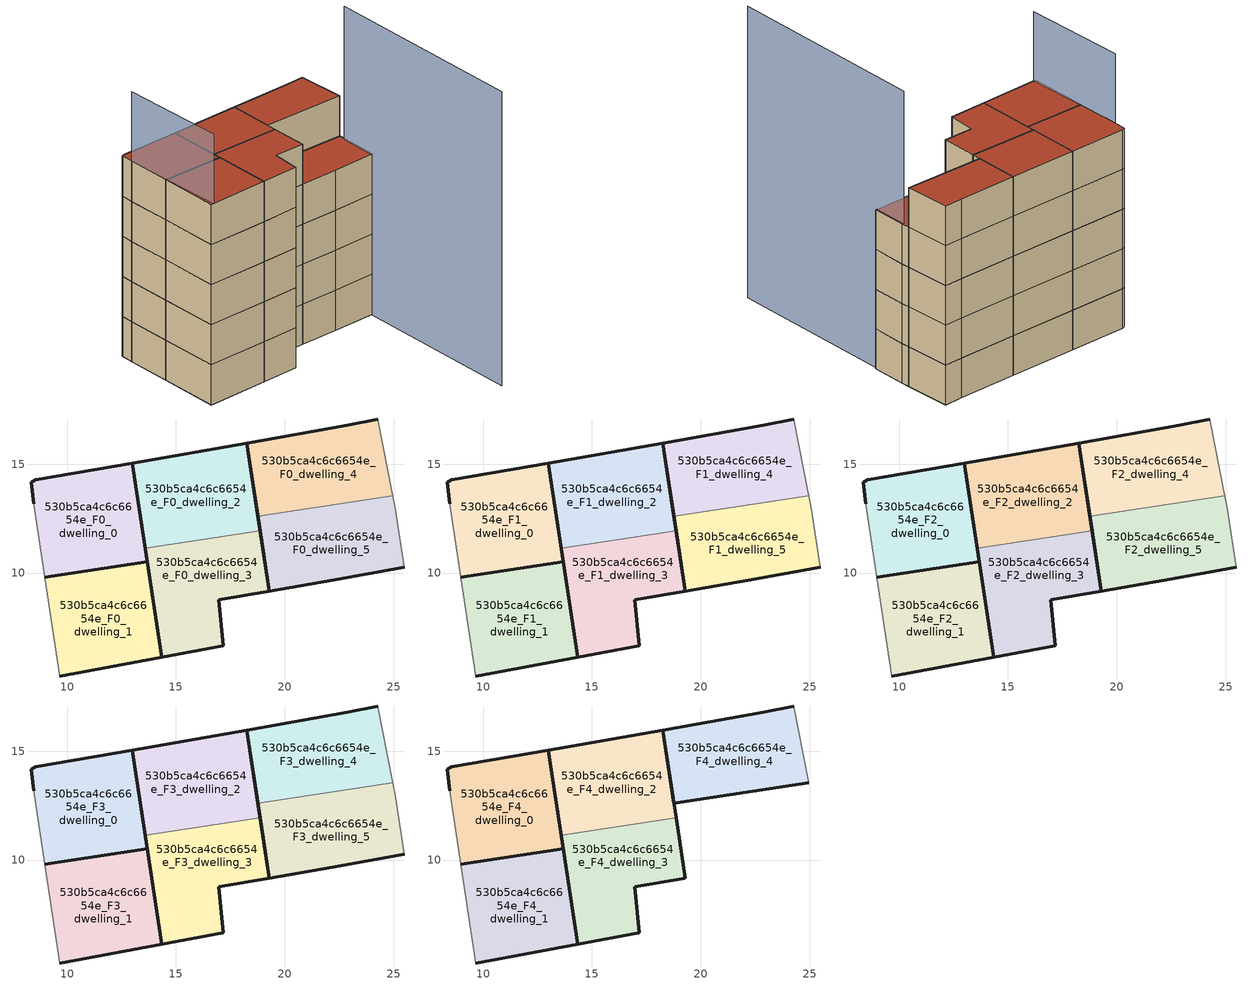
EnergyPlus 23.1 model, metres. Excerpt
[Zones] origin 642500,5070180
530b5ca4c6c6654e_F0_dwelling_0
 floor ground (EU_floor_Construction): 13.68,10.53 12.99,15.05 8.57,14.28 8.37,14.18 8.47,13.18 8.97,9.82 z0
 wall outside (EU_wall_Construction): 8.47,13.18 8.37,14.18 8.57,14.28 12.99,15.05 13.68,10.53 8.97,9.82 z0:3
 wall adiabatic (EU_wall_Construction): 8.97,9.82 8.47,13.18 z0:3
530b5ca4c6c6654e_F0_dwelling_1
 floor ground (EU_floor_Construction): 14.34,6.14 13.68,10.53 8.97,9.82 9.66,5.27 z0
 wall outside (EU_wall_Construction): 8.97,9.82 13.68,10.53 14.34,6.14 9.66,5.27 z0:3
 wall adiabatic (EU_wall_Construction): 9.66,5.27 8.97,9.82 z0:3
530b5ca4c6c6654e_F0_dwelling_2
 floor ground (EU_floor_Construction): 18.87,11.93 18.26,15.97 12.99,15.05 13.58,11.14 z0
 wall outside (EU_wall_Construction): 13.58,11.14 12.99,15.05 18.26,15.97 18.87,11.93 z0:3
 wall to 530b5ca4c6c6654e_F0_dwelling_3 (EU_wall_Construction): 18.87,11.93 13.58,11.14 z0:3
530b5ca4c6c6654e_F0_dwelling_3
 floor ground (EU_floor_Construction): 17.17,6.67 16.97,8.77 19.29,9.17 18.87,11.93 13.58,11.14 14.34,6.14 z0
 wall outside (EU_wall_Construction): 18.87,11.93 19.29,9.17 16.97,8.77 17.17,6.67 14.34,6.14 13.58,11.14 z0:3
530b5ca4c6c6654e_F0_dwelling_4
 floor ground (EU_floor_Construction): 24.96,13.56 24.28,17.07 22.88,16.78 18.26,15.97 18.76,12.62 z0
 wall outside (EU_wall_Construction): 18.76,12.62 18.26,15.97 22.88,16.78 24.28,17.07 z0:3
 wall adiabatic (EU_wall_Construction): 24.28,17.07 24.96,13.56 z0:3
 wall to 530b5ca4c6c6654e_F0_dwelling_5 (EU_wall_Construction): 24.96,13.56 18.76,12.62 z0:3
530b5ca4c6c6654e_F0_dwelling_5
 floor ground (EU_floor_Construction): 25.48,10.27 25.08,12.97 24.96,13.56 18.76,12.62 19.29,9.17 22.18,9.67 z0
 wall outside (EU_wall_Construction): 25.48,10.27 22.18,9.67 19.29,9.17 18.76,12.62 z0:3
 wall adiabatic (EU_wall_Construction): 24.96,13.56 25.08,12.97 25.48,10.27 z0:3
530b5ca4c6c6654e_F1_dwelling_0
 floor to 530b5ca4c6c6654e_F0_dwelling_0 (EU_floor_Construction): 13.68,10.53 12.99,15.05 8.57,14.28 8.37,14.18 8.47,13.18 8.97,9.82 z3
 wall outside (EU_wall_Construction): 8.47,13.18 8.37,14.18 8.57,14.28 12.99,15.05 13.68,10.53 8.97,9.82 z3:6
 wall adiabatic (EU_wall_Construction): 8.97,9.82 8.47,13.18 z3:6
530b5ca4c6c6654e_F1_dwelling_1
 floor to 530b5ca4c6c6654e_F0_dwelling_1 (EU_floor_Construction): 14.34,6.14 13.68,10.53 8.97,9.82 9.66,5.27 z3
 wall outside (EU_wall_Construction): 8.97,9.82 13.68,10.53 14.34,6.14 9.66,5.27 z3:6
 wall adiabatic (EU_wall_Construction): 9.66,5.27 8.97,9.82 z3:6
530b5ca4c6c6654e_F1_dwelling_2
 floor to 530b5ca4c6c6654e_F0_dwelling_2 (EU_floor_Construction): 18.87,11.93 18.26,15.97 12.99,15.05 13.58,11.14 z3
 wall outside (EU_wall_Construction): 13.58,11.14 12.99,15.05 18.26,15.97 18.87,11.93 z3:6
 wall to 530b5ca4c6c6654e_F1_dwelling_3 (EU_wall_Construction): 18.87,11.93 13.58,11.14 z3:6
530b5ca4c6c6654e_F1_dwelling_3
 floor to 530b5ca4c6c6654e_F0_dwelling_3 (EU_floor_Construction): 17.17,6.67 16.97,8.77 19.28,9.17 18.87,11.93 13.58,11.14 14.34,6.14 z3
 wall outside (EU_wall_Construction): 18.87,11.93 19.29,9.17 16.97,8.77 17.17,6.67 14.34,6.14 13.58,11.14 z3:6
530b5ca4c6c6654e_F1_dwelling_4
 floor to 530b5ca4c6c6654e_F0_dwelling_4 (EU_floor_Construction): 24.96,13.56 24.28,17.07 22.88,16.78 18.26,15.97 18.76,12.62 z3
 wall outside (EU_wall_Construction): 18.76,12.62 18.26,15.97 22.88,16.78 24.28,17.07 z3:6
 wall adiabatic (EU_wall_Construction): 24.28,17.07 24.96,13.56 z3:6
 wall to 530b5ca4c6c6654e_F1_dwelling_5 (EU_wall_Construction): 24.96,13.56 18.76,12.62 z3:6
530b5ca4c6c6654e_F1_dwelling_5
 floor to 530b5ca4c6c6654e_F0_dwelling_5 (EU_floor_Construction): 25.48,10.27 25.08,12.97 24.96,13.56 18.76,12.62 19.28,9.17 22.17,9.67 z3
 wall outside (EU_wall_Construction): 25.48,10.27 22.18,9.67 19.29,9.17 18.76,12.62 z3:6
 wall adiabatic (EU_wall_Construction): 24.96,13.56 25.08,12.97 25.48,10.27 z3:6
530b5ca4c6c6654e_F2_dwelling_0
 floor to 530b5ca4c6c6654e_F1_dwelling_0 (EU_floor_Construction): 13.68,10.53 12.99,15.05 8.57,14.28 8.37,14.18 8.47,13.18 8.97,9.82 z6
 wall outside (EU_wall_Construction): 8.47,13.18 8.37,14.18 8.57,14.28 12.99,15.05 13.68,10.53 8.97,9.82 z6:9
 wall adiabatic (EU_wall_Construction): 8.97,9.82 8.47,13.18 z6:9
530b5ca4c6c6654e_F2_dwelling_1
 floor to 530b5ca4c6c6654e_F1_dwelling_1 (EU_floor_Construction): 14.34,6.14 13.68,10.53 8.97,9.82 9.66,5.27 z6
 wall outside (EU_wall_Construction): 8.97,9.82 13.68,10.53 14.34,6.14 9.66,5.27 z6:9
 wall adiabatic (EU_wall_Construction): 9.66,5.27 8.97,9.82 z6:9
530b5ca4c6c6654e_F2_dwelling_2
 floor to 530b5ca4c6c6654e_F1_dwelling_2 (EU_floor_Construction): 18.87,11.93 18.26,15.97 12.99,15.05 13.58,11.14 z6
 wall outside (EU_wall_Construction): 13.58,11.14 12.99,15.05 18.26,15.97 18.87,11.93 z6:9
 wall to 530b5ca4c6c6654e_F2_dwelling_3 (EU_wall_Construction): 18.87,11.93 13.58,11.14 z6:9
530b5ca4c6c6654e_F2_dwelling_3
 floor to 530b5ca4c6c6654e_F1_dwelling_3 (EU_floor_Construction): 17.17,6.67 16.97,8.77 19.28,9.17 18.87,11.93 13.58,11.14 14.34,6.14 z6
 wall outside (EU_wall_Construction): 18.87,11.93 19.29,9.17 16.97,8.77 17.17,6.67 14.34,6.14 13.58,11.14 z6:9
530b5ca4c6c6654e_F2_dwelling_4
 floor to 530b5ca4c6c6654e_F1_dwelling_4 (EU_floor_Construction): 24.96,13.56 24.28,17.07 22.88,16.78 18.26,15.97 18.76,12.62 z6
 wall outside (EU_wall_Construction): 18.76,12.62 18.26,15.97 22.88,16.78 24.28,17.07 z6:9
 wall adiabatic (EU_wall_Construction): 24.28,17.07 24.96,13.56 z6:9
 wall to 530b5ca4c6c6654e_F2_dwelling_5 (EU_wall_Construction): 24.96,13.56 18.76,12.62 z6:9
530b5ca4c6c6654e_F2_dwelling_5
 floor to 530b5ca4c6c6654e_F1_dwelling_5 (EU_floor_Construction): 25.48,10.27 25.08,12.97 24.96,13.56 18.76,12.62 19.28,9.17 22.17,9.67 z6
 wall outside (EU_wall_Construction): 25.48,10.27 22.18,9.67 19.29,9.17 18.76,12.62 z6:9
 wall adiabatic (EU_wall_Construction): 24.96,13.56 25.08,12.97 25.48,10.27 z6:9
530b5ca4c6c6654e_F3_dwelling_0
 floor to 530b5ca4c6c6654e_F2_dwelling_0 (EU_floor_Construction): 13.68,10.53 12.99,15.05 8.57,14.28 8.37,14.18 8.47,13.18 8.97,9.82 z9
 wall outside (EU_wall_Construction): 8.47,13.18 8.37,14.18 8.57,14.28 12.99,15.05 13.68,10.53 8.97,9.82 z9:12
 wall adiabatic (EU_wall_Construction): 8.97,9.82 8.47,13.18 z9:12
530b5ca4c6c6654e_F3_dwelling_1
 floor to 530b5ca4c6c6654e_F2_dwelling_1 (EU_floor_Construction): 14.34,6.14 13.68,10.53 8.97,9.82 9.66,5.27 z9
 wall outside (EU_wall_Construction): 8.97,9.82 13.68,10.53 14.34,6.14 9.66,5.27 z9:12
 wall adiabatic (EU_wall_Construction): 9.66,5.27 8.97,9.82 z9:12
530b5ca4c6c6654e_F3_dwelling_2
 floor to 530b5ca4c6c6654e_F2_dwelling_2 (EU_floor_Construction): 18.87,11.93 18.26,15.97 12.99,15.05 13.58,11.14 z9
 wall outside (EU_wall_Construction): 13.58,11.14 12.99,15.05 18.26,15.97 18.87,11.93 z9:12
 wall to 530b5ca4c6c6654e_F3_dwelling_3 (EU_wall_Construction): 18.87,11.93 13.58,11.14 z9:12
530b5ca4c6c6654e_F3_dwelling_3
 floor to 530b5ca4c6c6654e_F2_dwelling_3 (EU_floor_Construction): 17.17,6.67 16.97,8.77 19.28,9.17 18.87,11.93 13.58,11.14 14.34,6.14 z9
 wall outside (EU_wall_Construction): 18.87,11.93 19.29,9.17 16.97,8.77 17.17,6.67 14.34,6.14 13.58,11.14 z9:12
530b5ca4c6c6654e_F3_dwelling_4
 floor to 530b5ca4c6c6654e_F2_dwelling_4 (EU_floor_Construction): 24.96,13.56 24.28,17.07 22.88,16.78 18.26,15.97 18.76,12.62 z9
 wall outside (EU_wall_Construction): 18.76,12.62 18.26,15.97 22.88,16.78 24.28,17.07 z9:12
 wall adiabatic (EU_wall_Construction): 24.28,17.07 24.96,13.56 z9:12
 wall to 530b5ca4c6c6654e_F3_dwelling_5 (EU_wall_Construction): 24.96,13.56 18.76,12.62 z9:12
530b5ca4c6c6654e_F3_dwelling_5
 floor to 530b5ca4c6c6654e_F2_dwelling_5 (EU_floor_Construction): 25.48,10.27 25.08,12.97 24.96,13.56 18.76,12.62 19.28,9.17 22.17,9.67 z9
 wall outside (EU_wall_Construction): 25.48,10.27 22.18,9.67 19.29,9.17 18.76,12.62 z9:12
 wall adiabatic (EU_wall_Construction): 24.96,13.56 25.08,12.97 25.48,10.27 z9:12
 roof outside (EU_roof_Construction): 24.96,13.56 25.08,12.97 25.48,10.27 22.18,9.67 19.29,9.17 18.76,12.62 z12
530b5ca4c6c6654e_F4_dwelling_0
 floor to 530b5ca4c6c6654e_F3_dwelling_0 (EU_floor_Construction): 13.68,10.53 12.99,15.05 8.57,14.28 8.37,14.18 8.47,13.18 8.97,9.82 z12
 wall outside (EU_wall_Construction): 8.47,13.18 8.37,14.18 8.57,14.28 12.99,15.05 13.68,10.53 8.97,9.82 z12:15
 wall adiabatic (EU_wall_Construction): 8.97,9.82 8.47,13.18 z12:15
 roof outside (EU_roof_Construction): 12.99,15.05 13.68,10.53 8.97,9.82 8.47,13.18 8.37,14.18 8.57,14.28 z15
530b5ca4c6c6654e_F4_dwelling_1
 floor to 530b5ca4c6c6654e_F3_dwelling_1 (EU_floor_Construction): 14.34,6.14 13.68,10.53 8.97,9.82 9.66,5.27 z12
 wall outside (EU_wall_Construction): 8.97,9.82 13.68,10.53 14.34,6.14 9.66,5.27 z12:15
 wall adiabatic (EU_wall_Construction): 9.66,5.27 8.97,9.82 z12:15
 roof outside (EU_roof_Construction): 13.68,10.53 14.34,6.14 9.66,5.27 8.97,9.82 z15
530b5ca4c6c6654e_F4_dwelling_2
 floor to 530b5ca4c6c6654e_F3_dwelling_2 (EU_floor_Construction): 18.87,11.93 18.26,15.97 12.99,15.05 13.58,11.14 z12
 wall outside (EU_wall_Construction): 13.58,11.14 12.99,15.05 18.26,15.97 18.87,11.93 z12:15
 wall to 530b5ca4c6c6654e_F4_dwelling_3 (EU_wall_Construction): 18.87,11.93 13.58,11.14 z12:15
 roof outside (EU_roof_Construction): 18.26,15.97 18.87,11.93 13.58,11.14 12.99,15.05 z15
530b5ca4c6c6654e_F4_dwelling_3
 floor to 530b5ca4c6c6654e_F3_dwelling_3 (EU_floor_Construction): 17.17,6.67 16.97,8.77 19.28,9.17 18.87,11.93 13.58,11.14 14.34,6.14 z12
 wall outside (EU_wall_Construction): 18.87,11.93 19.29,9.17 16.97,8.77 17.17,6.67 14.34,6.14 13.58,11.14 z12:15
 roof outside (EU_roof_Construction): 18.87,11.93 19.29,9.17 16.97,8.77 17.17,6.67 14.34,6.14 13.58,11.14 z15
530b5ca4c6c6654e_F4_dwelling_4
 floor to 530b5ca4c6c6654e_F3_dwelling_4 (EU_floor_Construction): 24.96,13.56 24.28,17.07 22.88,16.78 18.26,15.97 18.76,12.62 z12
 wall outside (EU_wall_Construction): 24.96,13.56 18.76,12.62 18.26,15.97 22.88,16.78 24.28,17.07 z12:15
 wall adiabatic (EU_wall_Construction): 24.28,17.07 24.96,13.56 z12:15
 roof outside (EU_roof_Construction): 24.28,17.07 24.96,13.56 18.76,12.62 18.26,15.97 22.88,16.78 z15
shading: 27.27,-2.74 24.95,12.96 z0:22; 8.46,13.2 9.87,5.31 z0:20.2
[Building]
EU S2 Campaign: North Axis=0; Terrain=City; Solar Distribution=FullExterior
[Site:Location]
Lyon-Bron: Latitude=45.75; Longitude=5; Time Zone=1; Elevation=198
[SizingPeriod:WeatherFileDays]
AnnualSizingPeriod: Begin Month=1; Begin Day of Month=1; End Month=12; End Day of Month=31; Day of Week for Start Day=Monday; Use Weather File Daylight Saving Period=No; Use Weather File Rain and Snow Indicators=No
[MATERIAL]
EU_InternalMass_Material: Roughness=MediumRough; Thickness=0.1; Conductivity=1; Density=1800; Specific Heat=900; Thermal Absorptance=0.9; Solar Absorptance=0.7; Visible Absorptance=0.7
[MATERIAL:NOMASS] Roughness=MediumRough; Thermal Absorptance=0.9; Solar Absorptance=0.7; Visible Absorptance=0.7
Name | Thermal Resistance
EU_wall_NoMass | 0.776494
EU_roof_NoMass | 0.486893
EU_floor_NoMass | 0.421597
[CONSTRUCTION]
EU_wall_Construction: EU_wall_NoMass
EU_roof_Construction: EU_roof_NoMass
EU_floor_Construction: EU_floor_NoMass
EU_InternalMass_Construction: EU_InternalMass_Material
[ZONE] Type=1; Multiplier=1; Ceiling Height=autocalculate; Floor Area=autocalculate; Part of Total Floor Area=Yes
Name | Volume
530b5ca4c6c6654e_F0_dwelling_0; 530b5ca4c6c6654e_F1_dwelling_5; 530b5ca4c6c6654e_F2_dwelling_5; 530b5ca4c6c6654e_F3_dwelling_5 | 64.40625
530b5ca4c6c6654e_F1_dwelling_0; 530b5ca4c6c6654e_F2_dwelling_0; 530b5ca4c6c6654e_F3_dwelling_0; 530b5ca4c6c6654e_F4_dwelling_0; 530b5ca4c6c6654e_F0_dwelling_4 | 64.4077
530b5ca4c6c6654e_F0_dwelling_1; 530b5ca4c6c6654e_F0_dwelling_3; 530b5ca4c6c6654e_F1_dwelling_3; 530b5ca4c6c6654e_F2_dwelling_3; 530b5ca4c6c6654e_F3_dwelling_3; 530b5ca4c6c6654e_F4_dwelling_3 | 64.4143
530b5ca4c6c6654e_F1_dwelling_1; 530b5ca4c6c6654e_F2_dwelling_1; 530b5ca4c6c6654e_F3_dwelling_1; 530b5ca4c6c6654e_F4_dwelling_1 | 64.4128
530b5ca4c6c6654e_F0_dwelling_2; 530b5ca4c6c6654e_F1_dwelling_2; 530b5ca4c6c6654e_F2_dwelling_2; 530b5ca4c6c6654e_F3_dwelling_2; 530b5ca4c6c6654e_F4_dwelling_2 | 64.418
530b5ca4c6c6654e_F1_dwelling_4; 530b5ca4c6c6654e_F2_dwelling_4; 530b5ca4c6c6654e_F3_dwelling_4; 530b5ca4c6c6654e_F4_dwelling_4 | 64.4084
530b5ca4c6c6654e_F0_dwelling_5 | 64.407
[INTERNALMASS] Construction=EU_InternalMass_Construction
Name | Zone or ZoneList | Surface Area
530b5ca4c6c6654e_F0_dwelling_0_EU_InternalMass | 530b5ca4c6c6654e_F0_dwelling_0 | 21.469
530b5ca4c6c6654e_F0_dwelling_1_EU_InternalMass | 530b5ca4c6c6654e_F0_dwelling_1 | 21.4711
530b5ca4c6c6654e_F0_dwelling_2_EU_InternalMass | 530b5ca4c6c6654e_F0_dwelling_2 | 21.4726
530b5ca4c6c6654e_F0_dwelling_3_EU_InternalMass | 530b5ca4c6c6654e_F0_dwelling_3 | 21.4713
530b5ca4c6c6654e_F0_dwelling_4_EU_InternalMass | 530b5ca4c6c6654e_F0_dwelling_4 | 21.4694
530b5ca4c6c6654e_F0_dwelling_5_EU_InternalMass | 530b5ca4c6c6654e_F0_dwelling_5 | 21.4689
530b5ca4c6c6654e_F1_dwelling_0_EU_InternalMass | 530b5ca4c6c6654e_F1_dwelling_0 | 21.469
530b5ca4c6c6654e_F1_dwelling_1_EU_InternalMass | 530b5ca4c6c6654e_F1_dwelling_1 | 21.4711
530b5ca4c6c6654e_F1_dwelling_2_EU_InternalMass | 530b5ca4c6c6654e_F1_dwelling_2 | 21.4726
530b5ca4c6c6654e_F1_dwelling_3_EU_InternalMass | 530b5ca4c6c6654e_F1_dwelling_3 | 21.4713
530b5ca4c6c6654e_F1_dwelling_4_EU_InternalMass | 530b5ca4c6c6654e_F1_dwelling_4 | 21.4694
530b5ca4c6c6654e_F1_dwelling_5_EU_InternalMass | 530b5ca4c6c6654e_F1_dwelling_5 | 21.4689
530b5ca4c6c6654e_F2_dwelling_0_EU_InternalMass | 530b5ca4c6c6654e_F2_dwelling_0 | 21.469
530b5ca4c6c6654e_F2_dwelling_1_EU_InternalMass | 530b5ca4c6c6654e_F2_dwelling_1 | 21.4711
530b5ca4c6c6654e_F2_dwelling_2_EU_InternalMass | 530b5ca4c6c6654e_F2_dwelling_2 | 21.4726
530b5ca4c6c6654e_F2_dwelling_3_EU_InternalMass | 530b5ca4c6c6654e_F2_dwelling_3 | 21.4713
530b5ca4c6c6654e_F2_dwelling_4_EU_InternalMass | 530b5ca4c6c6654e_F2_dwelling_4 | 21.4694
530b5ca4c6c6654e_F2_dwelling_5_EU_InternalMass | 530b5ca4c6c6654e_F2_dwelling_5 | 21.4689
530b5ca4c6c6654e_F3_dwelling_0_EU_InternalMass | 530b5ca4c6c6654e_F3_dwelling_0 | 21.469
530b5ca4c6c6654e_F3_dwelling_1_EU_InternalMass | 530b5ca4c6c6654e_F3_dwelling_1 | 21.4711
530b5ca4c6c6654e_F3_dwelling_2_EU_InternalMass | 530b5ca4c6c6654e_F3_dwelling_2 | 21.4726
530b5ca4c6c6654e_F3_dwelling_3_EU_InternalMass | 530b5ca4c6c6654e_F3_dwelling_3 | 21.4713
530b5ca4c6c6654e_F3_dwelling_4_EU_InternalMass | 530b5ca4c6c6654e_F3_dwelling_4 | 21.4694
530b5ca4c6c6654e_F3_dwelling_5_EU_InternalMass | 530b5ca4c6c6654e_F3_dwelling_5 | 21.4689
530b5ca4c6c6654e_F4_dwelling_0_EU_InternalMass | 530b5ca4c6c6654e_F4_dwelling_0 | 21.469
530b5ca4c6c6654e_F4_dwelling_1_EU_InternalMass | 530b5ca4c6c6654e_F4_dwelling_1 | 21.4711
530b5ca4c6c6654e_F4_dwelling_2_EU_InternalMass | 530b5ca4c6c6654e_F4_dwelling_2 | 42.9441
530b5ca4c6c6654e_F4_dwelling_3_EU_InternalMass | 530b5ca4c6c6654e_F4_dwelling_3 | 21.4694
530b5ca4c6c6654e_F4_dwelling_4_EU_InternalMass | 530b5ca4c6c6654e_F4_dwelling_4 | 21.4689
[OTHEREQUIPMENT] Fuel Type=Electricity; Design Level Calculation Method=Watts/Area; Power per Zone Floor Area=1; Fraction Latent=0; Fraction Radiant=0; Fraction Lost=0; Carbon Dioxide Generation Rate=0; EndUse Subcategory=EU_Step8_InternalGains
Name | Zone or ZoneList or Space or SpaceList | Schedule
EU_Step8_InternalGain_530b5ca4c6c6654e_F0_dwelling_0_f000 | 530b5ca4c6c6654e_F0_dwelling_0 | EU_Step8_GainSchedule_530b5ca4c6c6654e_F0_dwelling_0_f000
EU_Step8_InternalGain_530b5ca4c6c6654e_F0_dwelling_1_f000 | 530b5ca4c6c6654e_F0_dwelling_1 | EU_Step8_GainSchedule_530b5ca4c6c6654e_F0_dwelling_1_f000
EU_Step8_InternalGain_530b5ca4c6c6654e_F0_dwelling_2_f000 | 530b5ca4c6c6654e_F0_dwelling_2 | EU_Step8_GainSchedule_530b5ca4c6c6654e_F0_dwelling_2_f000
EU_Step8_InternalGain_530b5ca4c6c6654e_F0_dwelling_3_f000 | 530b5ca4c6c6654e_F0_dwelling_3 | EU_Step8_GainSchedule_530b5ca4c6c6654e_F0_dwelling_3_f000
EU_Step8_InternalGain_530b5ca4c6c6654e_F0_dwelling_4_f000 | 530b5ca4c6c6654e_F0_dwelling_4 | EU_Step8_GainSchedule_530b5ca4c6c6654e_F0_dwelling_4_f000
EU_Step8_InternalGain_530b5ca4c6c6654e_F0_dwelling_5_f000 | 530b5ca4c6c6654e_F0_dwelling_5 | EU_Step8_GainSchedule_530b5ca4c6c6654e_F0_dwelling_5_f000
EU_Step8_InternalGain_530b5ca4c6c6654e_F1_dwelling_0_f000 | 530b5ca4c6c6654e_F1_dwelling_0 | EU_Step8_GainSchedule_530b5ca4c6c6654e_F1_dwelling_0_f000
EU_Step8_InternalGain_530b5ca4c6c6654e_F1_dwelling_1_f000 | 530b5ca4c6c6654e_F1_dwelling_1 | EU_Step8_GainSchedule_530b5ca4c6c6654e_F1_dwelling_1_f000
EU_Step8_InternalGain_530b5ca4c6c6654e_F1_dwelling_2_f000 | 530b5ca4c6c6654e_F1_dwelling_2 | EU_Step8_GainSchedule_530b5ca4c6c6654e_F1_dwelling_2_f000
EU_Step8_InternalGain_530b5ca4c6c6654e_F1_dwelling_3_f000 | 530b5ca4c6c6654e_F1_dwelling_3 | EU_Step8_GainSchedule_530b5ca4c6c6654e_F1_dwelling_3_f000
EU_Step8_InternalGain_530b5ca4c6c6654e_F1_dwelling_4_f000 | 530b5ca4c6c6654e_F1_dwelling_4 | EU_Step8_GainSchedule_530b5ca4c6c6654e_F1_dwelling_4_f000
EU_Step8_InternalGain_530b5ca4c6c6654e_F1_dwelling_5_f000 | 530b5ca4c6c6654e_F1_dwelling_5 | EU_Step8_GainSchedule_530b5ca4c6c6654e_F1_dwelling_5_f000
EU_Step8_InternalGain_530b5ca4c6c6654e_F2_dwelling_0_f000 | 530b5ca4c6c6654e_F2_dwelling_0 | EU_Step8_GainSchedule_530b5ca4c6c6654e_F2_dwelling_0_f000
EU_Step8_InternalGain_530b5ca4c6c6654e_F2_dwelling_1_f000 | 530b5ca4c6c6654e_F2_dwelling_1 | EU_Step8_GainSchedule_530b5ca4c6c6654e_F2_dwelling_1_f000
EU_Step8_InternalGain_530b5ca4c6c6654e_F2_dwelling_2_f000 | 530b5ca4c6c6654e_F2_dwelling_2 | EU_Step8_GainSchedule_530b5ca4c6c6654e_F2_dwelling_2_f000
EU_Step8_InternalGain_530b5ca4c6c6654e_F2_dwelling_3_f000 | 530b5ca4c6c6654e_F2_dwelling_3 | EU_Step8_GainSchedule_530b5ca4c6c6654e_F2_dwelling_3_f000
EU_Step8_InternalGain_530b5ca4c6c6654e_F2_dwelling_4_f000 | 530b5ca4c6c6654e_F2_dwelling_4 | EU_Step8_GainSchedule_530b5ca4c6c6654e_F2_dwelling_4_f000
EU_Step8_InternalGain_530b5ca4c6c6654e_F2_dwelling_5_f000 | 530b5ca4c6c6654e_F2_dwelling_5 | EU_Step8_GainSchedule_530b5ca4c6c6654e_F2_dwelling_5_f000
EU_Step8_InternalGain_530b5ca4c6c6654e_F3_dwelling_0_f000 | 530b5ca4c6c6654e_F3_dwelling_0 | EU_Step8_GainSchedule_530b5ca4c6c6654e_F3_dwelling_0_f000
EU_Step8_InternalGain_530b5ca4c6c6654e_F3_dwelling_1_f000 | 530b5ca4c6c6654e_F3_dwelling_1 | EU_Step8_GainSchedule_530b5ca4c6c6654e_F3_dwelling_1_f000
EU_Step8_InternalGain_530b5ca4c6c6654e_F3_dwelling_2_f000 | 530b5ca4c6c6654e_F3_dwelling_2 | EU_Step8_GainSchedule_530b5ca4c6c6654e_F3_dwelling_2_f000
EU_Step8_InternalGain_530b5ca4c6c6654e_F3_dwelling_3_f000 | 530b5ca4c6c6654e_F3_dwelling_3 | EU_Step8_GainSchedule_530b5ca4c6c6654e_F3_dwelling_3_f000
EU_Step8_InternalGain_530b5ca4c6c6654e_F3_dwelling_4_f000 | 530b5ca4c6c6654e_F3_dwelling_4 | EU_Step8_GainSchedule_530b5ca4c6c6654e_F3_dwelling_4_f000
EU_Step8_InternalGain_530b5ca4c6c6654e_F3_dwelling_5_f000 | 530b5ca4c6c6654e_F3_dwelling_5 | EU_Step8_GainSchedule_530b5ca4c6c6654e_F3_dwelling_5_f000
EU_Step8_InternalGain_530b5ca4c6c6654e_F4_dwelling_0_f000 | 530b5ca4c6c6654e_F4_dwelling_0 | EU_Step8_GainSchedule_530b5ca4c6c6654e_F4_dwelling_0_f000
EU_Step8_InternalGain_530b5ca4c6c6654e_F4_dwelling_1_f000 | 530b5ca4c6c6654e_F4_dwelling_1 | EU_Step8_GainSchedule_530b5ca4c6c6654e_F4_dwelling_1_f000
EU_Step8_InternalGain_530b5ca4c6c6654e_F4_dwelling_2_f000 | 530b5ca4c6c6654e_F4_dwelling_2 | EU_Step8_GainSchedule_530b5ca4c6c6654e_F4_dwelling_2_f000
EU_Step8_InternalGain_530b5ca4c6c6654e_F4_dwelling_3_f000 | 530b5ca4c6c6654e_F4_dwelling_3 | EU_Step8_GainSchedule_530b5ca4c6c6654e_F4_dwelling_3_f000
EU_Step8_InternalGain_530b5ca4c6c6654e_F4_dwelling_4_f000 | 530b5ca4c6c6654e_F4_dwelling_4 | EU_Step8_GainSchedule_530b5ca4c6c6654e_F4_dwelling_4_f000
[ZONEVENTILATION:DESIGNFLOWRATE] Schedule=EU_AlwaysOn; Design Flow Rate Calculation Method=AirChanges/Hour; Air Changes per Hour=0.693814; Ventilation Type=Natural; Fan Pressure Rise=0; Fan Total Efficiency=1; Constant Term Coefficient=1; Temperature Term Coefficient=0; Velocity Term Coefficient=0; Velocity Squared Term Coefficient=0; Minimum Indoor Temperature=-100; Maximum Indoor Temperature=100; Delta Temperature=-100; Minimum Outdoor Temperature=-100; Maximum Outdoor Temperature=100; Maximum Wind Speed=40
Name | Zone or ZoneList or Space or SpaceList
EU_ConstantAir_530b5ca4c6c6654e_F0_dwelling_0 | 530b5ca4c6c6654e_F0_dwelling_0
EU_ConstantAir_530b5ca4c6c6654e_F0_dwelling_1 | 530b5ca4c6c6654e_F0_dwelling_1
EU_ConstantAir_530b5ca4c6c6654e_F0_dwelling_2 | 530b5ca4c6c6654e_F0_dwelling_2
EU_ConstantAir_530b5ca4c6c6654e_F0_dwelling_3 | 530b5ca4c6c6654e_F0_dwelling_3
EU_ConstantAir_530b5ca4c6c6654e_F0_dwelling_4 | 530b5ca4c6c6654e_F0_dwelling_4
EU_ConstantAir_530b5ca4c6c6654e_F0_dwelling_5 | 530b5ca4c6c6654e_F0_dwelling_5
EU_ConstantAir_530b5ca4c6c6654e_F1_dwelling_0 | 530b5ca4c6c6654e_F1_dwelling_0
EU_ConstantAir_530b5ca4c6c6654e_F1_dwelling_1 | 530b5ca4c6c6654e_F1_dwelling_1
EU_ConstantAir_530b5ca4c6c6654e_F1_dwelling_2 | 530b5ca4c6c6654e_F1_dwelling_2
EU_ConstantAir_530b5ca4c6c6654e_F1_dwelling_3 | 530b5ca4c6c6654e_F1_dwelling_3
EU_ConstantAir_530b5ca4c6c6654e_F1_dwelling_4 | 530b5ca4c6c6654e_F1_dwelling_4
EU_ConstantAir_530b5ca4c6c6654e_F1_dwelling_5 | 530b5ca4c6c6654e_F1_dwelling_5
EU_ConstantAir_530b5ca4c6c6654e_F2_dwelling_0 | 530b5ca4c6c6654e_F2_dwelling_0
EU_ConstantAir_530b5ca4c6c6654e_F2_dwelling_1 | 530b5ca4c6c6654e_F2_dwelling_1
EU_ConstantAir_530b5ca4c6c6654e_F2_dwelling_2 | 530b5ca4c6c6654e_F2_dwelling_2
EU_ConstantAir_530b5ca4c6c6654e_F2_dwelling_3 | 530b5ca4c6c6654e_F2_dwelling_3
EU_ConstantAir_530b5ca4c6c6654e_F2_dwelling_4 | 530b5ca4c6c6654e_F2_dwelling_4
EU_ConstantAir_530b5ca4c6c6654e_F2_dwelling_5 | 530b5ca4c6c6654e_F2_dwelling_5
EU_ConstantAir_530b5ca4c6c6654e_F3_dwelling_0 | 530b5ca4c6c6654e_F3_dwelling_0
EU_ConstantAir_530b5ca4c6c6654e_F3_dwelling_1 | 530b5ca4c6c6654e_F3_dwelling_1
EU_ConstantAir_530b5ca4c6c6654e_F3_dwelling_2 | 530b5ca4c6c6654e_F3_dwelling_2
EU_ConstantAir_530b5ca4c6c6654e_F3_dwelling_3 | 530b5ca4c6c6654e_F3_dwelling_3
EU_ConstantAir_530b5ca4c6c6654e_F3_dwelling_4 | 530b5ca4c6c6654e_F3_dwelling_4
EU_ConstantAir_530b5ca4c6c6654e_F3_dwelling_5 | 530b5ca4c6c6654e_F3_dwelling_5
EU_ConstantAir_530b5ca4c6c6654e_F4_dwelling_0 | 530b5ca4c6c6654e_F4_dwelling_0
EU_ConstantAir_530b5ca4c6c6654e_F4_dwelling_1 | 530b5ca4c6c6654e_F4_dwelling_1
EU_ConstantAir_530b5ca4c6c6654e_F4_dwelling_2 | 530b5ca4c6c6654e_F4_dwelling_2
EU_ConstantAir_530b5ca4c6c6654e_F4_dwelling_3 | 530b5ca4c6c6654e_F4_dwelling_3
EU_ConstantAir_530b5ca4c6c6654e_F4_dwelling_4 | 530b5ca4c6c6654e_F4_dwelling_4
[HVACTEMPLATE:THERMOSTAT] Constant Heating Setpoint=20; Constant Cooling Setpoint=50
EU_HeatOnly_530b5ca4c6c6654e_F0_dwelling_0; EU_HeatOnly_530b5ca4c6c6654e_F0_dwelling_1; EU_HeatOnly_530b5ca4c6c6654e_F0_dwelling_2; EU_HeatOnly_530b5ca4c6c6654e_F0_dwelling_3; EU_HeatOnly_530b5ca4c6c6654e_F0_dwelling_4; EU_HeatOnly_530b5ca4c6c6654e_F0_dwelling_5; EU_HeatOnly_530b5ca4c6c6654e_F1_dwelling_0; EU_HeatOnly_530b5ca4c6c6654e_F1_dwelling_1; EU_HeatOnly_530b5ca4c6c6654e_F1_dwelling_2; EU_HeatOnly_530b5ca4c6c6654e_F1_dwelling_3; EU_HeatOnly_530b5ca4c6c6654e_F1_dwelling_4; EU_HeatOnly_530b5ca4c6c6654e_F1_dwelling_5; EU_HeatOnly_530b5ca4c6c6654e_F2_dwelling_0; EU_HeatOnly_530b5ca4c6c6654e_F2_dwelling_1; EU_HeatOnly_530b5ca4c6c6654e_F2_dwelling_2; EU_HeatOnly_530b5ca4c6c6654e_F2_dwelling_3; EU_HeatOnly_530b5ca4c6c6654e_F2_dwelling_4; EU_HeatOnly_530b5ca4c6c6654e_F2_dwelling_5; EU_HeatOnly_530b5ca4c6c6654e_F3_dwelling_0; EU_HeatOnly_530b5ca4c6c6654e_F3_dwelling_1; EU_HeatOnly_530b5ca4c6c6654e_F3_dwelling_2; EU_HeatOnly_530b5ca4c6c6654e_F3_dwelling_3; EU_HeatOnly_530b5ca4c6c6654e_F3_dwelling_4; EU_HeatOnly_530b5ca4c6c6654e_F3_dwelling_5; EU_HeatOnly_530b5ca4c6c6654e_F4_dwelling_0; EU_HeatOnly_530b5ca4c6c6654e_F4_dwelling_1; EU_HeatOnly_530b5ca4c6c6654e_F4_dwelling_2; EU_HeatOnly_530b5ca4c6c6654e_F4_dwelling_3; EU_HeatOnly_530b5ca4c6c6654e_F4_dwelling_4
[HVACTEMPLATE:ZONE:IDEALLOADSAIRSYSTEM] System Availability Schedule=EU_AlwaysOn; Maximum Heating Supply Air Temperature=50; Minimum Cooling Supply Air Temperature=13; Maximum Heating Supply Air Humidity Ratio=0.0156; Minimum Cooling Supply Air Humidity Ratio=0.0077; Heating Limit=NoLimit; Cooling Limit=NoLimit; Heating Availability Schedule=EU_AlwaysOn; Cooling Availability Schedule=EU_CoolingOff; Dehumidification Control Type=ConstantSensibleHeatRatio; Cooling Sensible Heat Ratio=0.7; Dehumidification Setpoint=60; Humidification Control Type=None; Humidification Setpoint=30; Outdoor Air Method=None; Outdoor Air Flow Rate per Person=0.00944; Outdoor Air Flow Rate per Zone Floor Area=0; Outdoor Air Flow Rate per Zone=0; Demand Controlled Ventilation Type=None; Outdoor Air Economizer Type=NoEconomizer; Heat Recovery Type=None; Sensible Heat Recovery Effectiveness=0.7; Latent Heat Recovery Effectiveness=0.65
Name | Template Thermostat
530b5ca4c6c6654e_F0_dwelling_0 | EU_HeatOnly_530b5ca4c6c6654e_F0_dwelling_0
530b5ca4c6c6654e_F0_dwelling_1 | EU_HeatOnly_530b5ca4c6c6654e_F0_dwelling_1
530b5ca4c6c6654e_F0_dwelling_2 | EU_HeatOnly_530b5ca4c6c6654e_F0_dwelling_2
530b5ca4c6c6654e_F0_dwelling_3 | EU_HeatOnly_530b5ca4c6c6654e_F0_dwelling_3
530b5ca4c6c6654e_F0_dwelling_4 | EU_HeatOnly_530b5ca4c6c6654e_F0_dwelling_4
530b5ca4c6c6654e_F0_dwelling_5 | EU_HeatOnly_530b5ca4c6c6654e_F0_dwelling_5
530b5ca4c6c6654e_F1_dwelling_0 | EU_HeatOnly_530b5ca4c6c6654e_F1_dwelling_0
530b5ca4c6c6654e_F1_dwelling_1 | EU_HeatOnly_530b5ca4c6c6654e_F1_dwelling_1
530b5ca4c6c6654e_F1_dwelling_2 | EU_HeatOnly_530b5ca4c6c6654e_F1_dwelling_2
530b5ca4c6c6654e_F1_dwelling_3 | EU_HeatOnly_530b5ca4c6c6654e_F1_dwelling_3
530b5ca4c6c6654e_F1_dwelling_4 | EU_HeatOnly_530b5ca4c6c6654e_F1_dwelling_4
530b5ca4c6c6654e_F1_dwelling_5 | EU_HeatOnly_530b5ca4c6c6654e_F1_dwelling_5
530b5ca4c6c6654e_F2_dwelling_0 | EU_HeatOnly_530b5ca4c6c6654e_F2_dwelling_0
530b5ca4c6c6654e_F2_dwelling_1 | EU_HeatOnly_530b5ca4c6c6654e_F2_dwelling_1
530b5ca4c6c6654e_F2_dwelling_2 | EU_HeatOnly_530b5ca4c6c6654e_F2_dwelling_2
530b5ca4c6c6654e_F2_dwelling_3 | EU_HeatOnly_530b5ca4c6c6654e_F2_dwelling_3
530b5ca4c6c6654e_F2_dwelling_4 | EU_HeatOnly_530b5ca4c6c6654e_F2_dwelling_4
530b5ca4c6c6654e_F2_dwelling_5 | EU_HeatOnly_530b5ca4c6c6654e_F2_dwelling_5
530b5ca4c6c6654e_F3_dwelling_0 | EU_HeatOnly_530b5ca4c6c6654e_F3_dwelling_0
530b5ca4c6c6654e_F3_dwelling_1 | EU_HeatOnly_530b5ca4c6c6654e_F3_dwelling_1
530b5ca4c6c6654e_F3_dwelling_2 | EU_HeatOnly_530b5ca4c6c6654e_F3_dwelling_2
530b5ca4c6c6654e_F3_dwelling_3 | EU_HeatOnly_530b5ca4c6c6654e_F3_dwelling_3
530b5ca4c6c6654e_F3_dwelling_4 | EU_HeatOnly_530b5ca4c6c6654e_F3_dwelling_4
530b5ca4c6c6654e_F3_dwelling_5 | EU_HeatOnly_530b5ca4c6c6654e_F3_dwelling_5
530b5ca4c6c6654e_F4_dwelling_0 | EU_HeatOnly_530b5ca4c6c6654e_F4_dwelling_0
530b5ca4c6c6654e_F4_dwelling_1 | EU_HeatOnly_530b5ca4c6c6654e_F4_dwelling_1
530b5ca4c6c6654e_F4_dwelling_2 | EU_HeatOnly_530b5ca4c6c6654e_F4_dwelling_2
530b5ca4c6c6654e_F4_dwelling_3 | EU_HeatOnly_530b5ca4c6c6654e_F4_dwelling_3
530b5ca4c6c6654e_F4_dwelling_4 | EU_HeatOnly_530b5ca4c6c6654e_F4_dwelling_4
[SIZING:ZONE] Zone Cooling Design Supply Air Temperature Input Method=SupplyAirTemperature; Zone Cooling Design Supply Air Temperature=13; Zone Heating Design Supply Air Temperature Input Method=SupplyAirTemperature; Zone Heating Design Supply Air Temperature=50; Zone Cooling Design Supply Air Humidity Ratio=0.008; Zone Heating Design Supply Air Humidity Ratio=0.008; Cooling Design Air Flow Method=DesignDay; Cooling Design Air Flow Rate=0; Cooling Minimum Air Flow per Zone Floor Area=0.000762; Cooling Minimum Air Flow=0; Cooling Minimum Air Flow Fraction=0.2; Heating Design Air Flow Method=DesignDay; Heating Design Air Flow Rate=0; Heating Maximum Air Flow per Zone Floor Area=0.002032; Heating Maximum Air Flow=0.141576; Heating Maximum Air Flow Fraction=0.3; Account for Dedicated Outdoor Air System=No; Dedicated Outdoor Air System Control Strategy=NeutralSupplyAir; Dedicated Outdoor Air Low Setpoint Temperature for Design=autosize; Dedicated Outdoor Air High Setpoint Temperature for Design=autosize; Zone Load Sizing Method=Sensible Load Only No Latent Load; Zone Latent Cooling Design Supply Air Humidity Ratio Input Method=HumidityRatioDifference; Zone Cooling Design Supply Air Humidity Ratio Difference=0.005; Zone Latent Heating Design Supply Air Humidity Ratio Input Method=HumidityRatioDifference; Zone Humidification Design Supply Air Humidity Ratio Difference=0.005
530b5ca4c6c6654e_F0_dwelling_0; 530b5ca4c6c6654e_F0_dwelling_1; 530b5ca4c6c6654e_F0_dwelling_2; 530b5ca4c6c6654e_F0_dwelling_3; 530b5ca4c6c6654e_F0_dwelling_4; 530b5ca4c6c6654e_F0_dwelling_5; 530b5ca4c6c6654e_F1_dwelling_0; 530b5ca4c6c6654e_F1_dwelling_1; 530b5ca4c6c6654e_F1_dwelling_2; 530b5ca4c6c6654e_F1_dwelling_3; 530b5ca4c6c6654e_F1_dwelling_4; 530b5ca4c6c6654e_F1_dwelling_5; 530b5ca4c6c6654e_F2_dwelling_0; 530b5ca4c6c6654e_F2_dwelling_1; 530b5ca4c6c6654e_F2_dwelling_2; 530b5ca4c6c6654e_F2_dwelling_3; 530b5ca4c6c6654e_F2_dwelling_4; 530b5ca4c6c6654e_F2_dwelling_5; 530b5ca4c6c6654e_F3_dwelling_0; 530b5ca4c6c6654e_F3_dwelling_1; 530b5ca4c6c6654e_F3_dwelling_2; 530b5ca4c6c6654e_F3_dwelling_3; 530b5ca4c6c6654e_F3_dwelling_4; 530b5ca4c6c6654e_F3_dwelling_5; 530b5ca4c6c6654e_F4_dwelling_0; 530b5ca4c6c6654e_F4_dwelling_1; 530b5ca4c6c6654e_F4_dwelling_2; 530b5ca4c6c6654e_F4_dwelling_3; 530b5ca4c6c6654e_F4_dwelling_4
[SCHEDULE:CONSTANT]
Name | Hourly Value
EU_AlwaysOn | 1
EU_CoolingOff | 0
[SCHEDULE:FILE] Column Number=1; Rows to Skip at Top=0; Number of Hours of Data=8760; Column Separator=Comma; Interpolate to Timestep=No; Minutes per Item=60; Adjust Schedule for Daylight Savings=Yes
Name | File
EU_Step8_GainSchedule_530b5ca4c6c6654e_F0_dwelling_0_f000 | ../../schedules/530b5ca4c6c6654e/530b5ca4c6c6654e_F0_dwelling_0_f000_gain.csv
EU_Step8_GainSchedule_530b5ca4c6c6654e_F0_dwelling_1_f000 | ../../schedules/530b5ca4c6c6654e/530b5ca4c6c6654e_F0_dwelling_1_f000_gain.csv
EU_Step8_GainSchedule_530b5ca4c6c6654e_F0_dwelling_2_f000 | ../../schedules/530b5ca4c6c6654e/530b5ca4c6c6654e_F0_dwelling_2_f000_gain.csv
EU_Step8_GainSchedule_530b5ca4c6c6654e_F0_dwelling_3_f000 | ../../schedules/530b5ca4c6c6654e/530b5ca4c6c6654e_F0_dwelling_3_f000_gain.csv
EU_Step8_GainSchedule_530b5ca4c6c6654e_F0_dwelling_4_f000 | ../../schedules/530b5ca4c6c6654e/530b5ca4c6c6654e_F0_dwelling_4_f000_gain.csv
EU_Step8_GainSchedule_530b5ca4c6c6654e_F0_dwelling_5_f000 | ../../schedules/530b5ca4c6c6654e/530b5ca4c6c6654e_F0_dwelling_5_f000_gain.csv
EU_Step8_GainSchedule_530b5ca4c6c6654e_F1_dwelling_0_f000 | ../../schedules/530b5ca4c6c6654e/530b5ca4c6c6654e_F1_dwelling_0_f000_gain.csv
EU_Step8_GainSchedule_530b5ca4c6c6654e_F1_dwelling_1_f000 | ../../schedules/530b5ca4c6c6654e/530b5ca4c6c6654e_F1_dwelling_1_f000_gain.csv
EU_Step8_GainSchedule_530b5ca4c6c6654e_F1_dwelling_2_f000 | ../../schedules/530b5ca4c6c6654e/530b5ca4c6c6654e_F1_dwelling_2_f000_gain.csv
EU_Step8_GainSchedule_530b5ca4c6c6654e_F1_dwelling_3_f000 | ../../schedules/530b5ca4c6c6654e/530b5ca4c6c6654e_F1_dwelling_3_f000_gain.csv
EU_Step8_GainSchedule_530b5ca4c6c6654e_F1_dwelling_4_f000 | ../../schedules/530b5ca4c6c6654e/530b5ca4c6c6654e_F1_dwelling_4_f000_gain.csv
EU_Step8_GainSchedule_530b5ca4c6c6654e_F1_dwelling_5_f000 | ../../schedules/530b5ca4c6c6654e/530b5ca4c6c6654e_F1_dwelling_5_f000_gain.csv
EU_Step8_GainSchedule_530b5ca4c6c6654e_F2_dwelling_0_f000 | ../../schedules/530b5ca4c6c6654e/530b5ca4c6c6654e_F2_dwelling_0_f000_gain.csv
EU_Step8_GainSchedule_530b5ca4c6c6654e_F2_dwelling_1_f000 | ../../schedules/530b5ca4c6c6654e/530b5ca4c6c6654e_F2_dwelling_1_f000_gain.csv
EU_Step8_GainSchedule_530b5ca4c6c6654e_F2_dwelling_2_f000 | ../../schedules/530b5ca4c6c6654e/530b5ca4c6c6654e_F2_dwelling_2_f000_gain.csv
EU_Step8_GainSchedule_530b5ca4c6c6654e_F2_dwelling_3_f000 | ../../schedules/530b5ca4c6c6654e/530b5ca4c6c6654e_F2_dwelling_3_f000_gain.csv
EU_Step8_GainSchedule_530b5ca4c6c6654e_F2_dwelling_4_f000 | ../../schedules/530b5ca4c6c6654e/530b5ca4c6c6654e_F2_dwelling_4_f000_gain.csv
EU_Step8_GainSchedule_530b5ca4c6c6654e_F2_dwelling_5_f000 | ../../schedules/530b5ca4c6c6654e/530b5ca4c6c6654e_F2_dwelling_5_f000_gain.csv
EU_Step8_GainSchedule_530b5ca4c6c6654e_F3_dwelling_0_f000 | ../../schedules/530b5ca4c6c6654e/530b5ca4c6c6654e_F3_dwelling_0_f000_gain.csv
EU_Step8_GainSchedule_530b5ca4c6c6654e_F3_dwelling_1_f000 | ../../schedules/530b5ca4c6c6654e/530b5ca4c6c6654e_F3_dwelling_1_f000_gain.csv
EU_Step8_GainSchedule_530b5ca4c6c6654e_F3_dwelling_2_f000 | ../../schedules/530b5ca4c6c6654e/530b5ca4c6c6654e_F3_dwelling_2_f000_gain.csv
EU_Step8_GainSchedule_530b5ca4c6c6654e_F3_dwelling_3_f000 | ../../schedules/530b5ca4c6c6654e/530b5ca4c6c6654e_F3_dwelling_3_f000_gain.csv
EU_Step8_GainSchedule_530b5ca4c6c6654e_F3_dwelling_4_f000 | ../../schedules/530b5ca4c6c6654e/530b5ca4c6c6654e_F3_dwelling_4_f000_gain.csv
EU_Step8_GainSchedule_530b5ca4c6c6654e_F3_dwelling_5_f000 | ../../schedules/530b5ca4c6c6654e/530b5ca4c6c6654e_F3_dwelling_5_f000_gain.csv
EU_Step8_GainSchedule_530b5ca4c6c6654e_F4_dwelling_0_f000 | ../../schedules/530b5ca4c6c6654e/530b5ca4c6c6654e_F4_dwelling_0_f000_gain.csv
EU_Step8_GainSchedule_530b5ca4c6c6654e_F4_dwelling_1_f000 | ../../schedules/530b5ca4c6c6654e/530b5ca4c6c6654e_F4_dwelling_1_f000_gain.csv
EU_Step8_GainSchedule_530b5ca4c6c6654e_F4_dwelling_2_f000 | ../../schedules/530b5ca4c6c6654e/530b5ca4c6c6654e_F4_dwelling_2_f000_gain.csv
EU_Step8_GainSchedule_530b5ca4c6c6654e_F4_dwelling_3_f000 | ../../schedules/530b5ca4c6c6654e/530b5ca4c6c6654e_F4_dwelling_3_f000_gain.csv
EU_Step8_GainSchedule_530b5ca4c6c6654e_F4_dwelling_4_f000 | ../../schedules/530b5ca4c6c6654e/530b5ca4c6c6654e_F4_dwelling_4_f000_gain.csv
